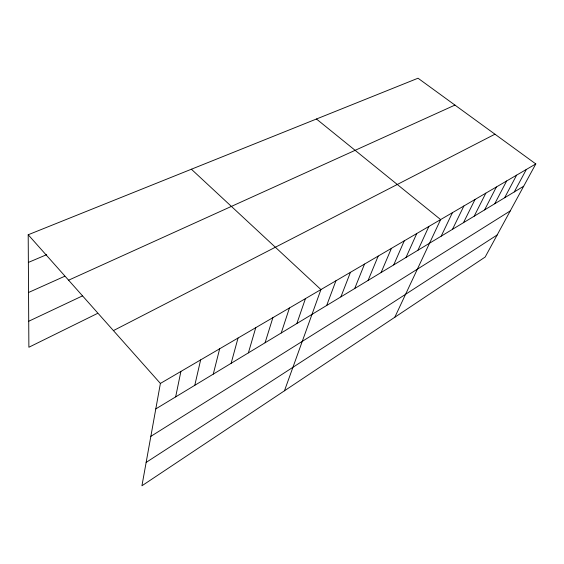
<?xml version="1.0" encoding="UTF-8"?>
<svg xmlns="http://www.w3.org/2000/svg" width="564" height="564" viewBox="0 0 564 564"><rect width="100%" height="100%" fill="white"/><g stroke="black" fill="none" stroke-linecap="round" stroke-linejoin="round"><path stroke-width="0.85" d="M535.8 163.934L160.395 383.435L141.931 485.78L485.16 257.043L535.8 163.934L418.03 78.22L28.2 234.758L28.877 347.248L97.368 313.485M175.651 396.894L180.889 371.45M194.791 385.304L200.629 359.91M213.277 374.115L219.664 348.778M231.134 363.308L238.029 338.04M248.386 352.867L255.76 327.677M265.073 342.764L272.884 317.666M281.224 332.986L289.438 307.986M296.854 323.524L305.441 298.624M284.46 390.796L320.93 289.572L191.386 169.228M326.676 305.476L335.925 280.801M340.903 296.868L350.448 272.313M354.707 288.514L364.527 264.079M368.102 280.407L378.176 256.098M381.102 272.532L391.416 248.357M393.735 264.89L404.261 240.849M406.009 257.459L416.74 233.552M417.945 250.233L428.859 226.467M394.807 317.257L440.632 219.579L316.453 119.004M441.175 236.175L452.42 212.691M452.483 229.329L463.876 205.994M463.481 222.674L475.008 199.48M474.183 216.188L485.837 193.149M484.603 209.886L496.369 186.987M494.755 203.738L506.627 180.995M504.639 197.752L516.61 175.157M514.276 191.922L526.332 169.475M146.147 462.409L497.187 234.941M150.849 436.36L510.258 210.901M155.805 408.907L523.674 186.24M113.42 330.603L494.945 134.197M28.715 321.254L82.57 295.846M68.596 280.195L454.951 105.087M28.545 292.49L64.754 276.247M28.369 262.429L46.664 254.667M28.2 234.758L160.395 383.435"/></g></svg>
